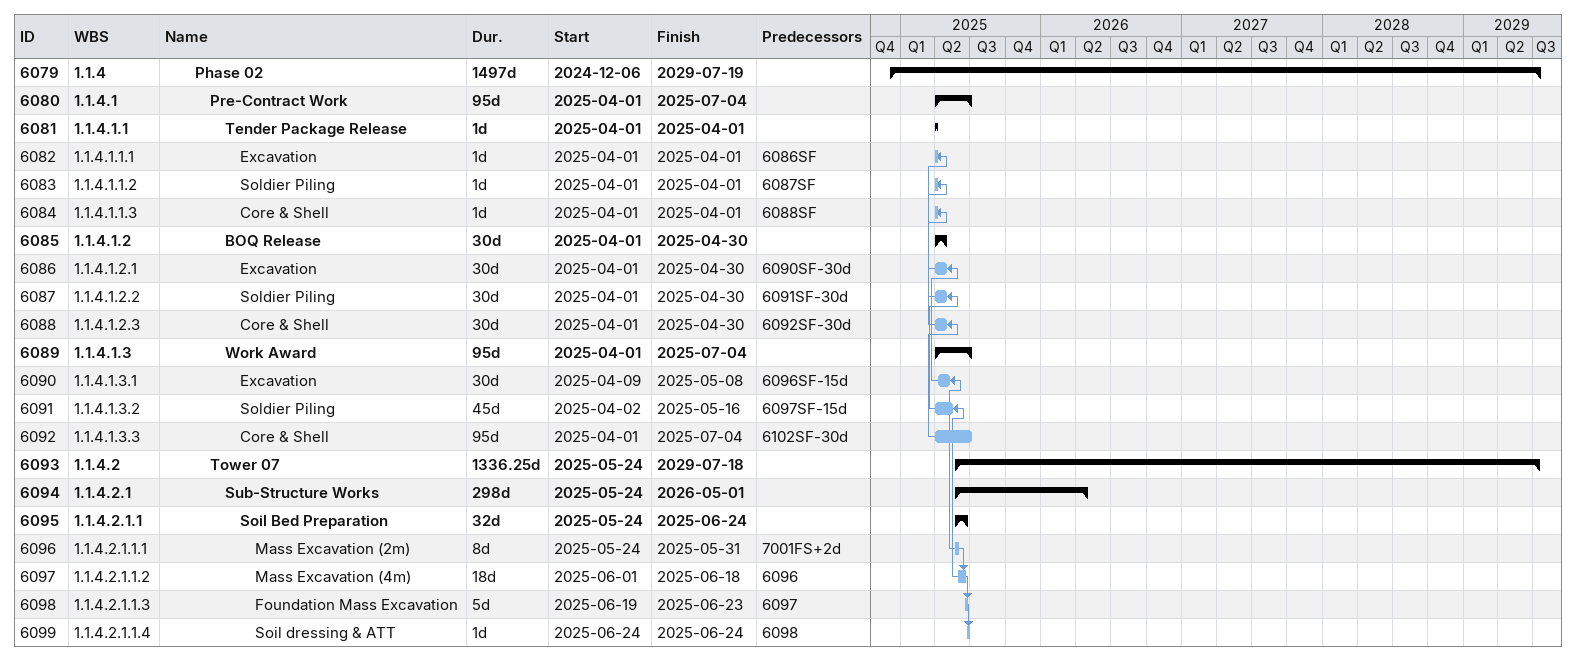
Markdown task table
| ID | WBS | Task | Duration | Start | Finish | Predecessors |
|---|---|---|---|---|---|---|
| 6079 | 1.1.4 | **Phase 02** | 1497d | 2024-12-06 | 2029-07-19 |  |
| 6080 | 1.1.4.1 | **Pre-Contract Work** | 95d | 2025-04-01 | 2025-07-04 |  |
| 6081 | 1.1.4.1.1 | **Tender Package Release** | 1d | 2025-04-01 | 2025-04-01 |  |
| 6082 | 1.1.4.1.1.1 | Excavation | 1d | 2025-04-01 | 2025-04-01 | 6086SF |
| 6083 | 1.1.4.1.1.2 | Soldier Piling | 1d | 2025-04-01 | 2025-04-01 | 6087SF |
| 6084 | 1.1.4.1.1.3 | Core & Shell | 1d | 2025-04-01 | 2025-04-01 | 6088SF |
| 6085 | 1.1.4.1.2 | **BOQ Release** | 30d | 2025-04-01 | 2025-04-30 |  |
| 6086 | 1.1.4.1.2.1 | Excavation | 30d | 2025-04-01 | 2025-04-30 | 6090SF-30d |
| 6087 | 1.1.4.1.2.2 | Soldier Piling | 30d | 2025-04-01 | 2025-04-30 | 6091SF-30d |
| 6088 | 1.1.4.1.2.3 | Core & Shell | 30d | 2025-04-01 | 2025-04-30 | 6092SF-30d |
| 6089 | 1.1.4.1.3 | **Work Award** | 95d | 2025-04-01 | 2025-07-04 |  |
| 6090 | 1.1.4.1.3.1 | Excavation | 30d | 2025-04-09 | 2025-05-08 | 6096SF-15d |
| 6091 | 1.1.4.1.3.2 | Soldier Piling | 45d | 2025-04-02 | 2025-05-16 | 6097SF-15d |
| 6092 | 1.1.4.1.3.3 | Core & Shell | 95d | 2025-04-01 | 2025-07-04 | 6102SF-30d |
| 6093 | 1.1.4.2 | **Tower 07** | 1336.25d | 2025-05-24 | 2029-07-18 |  |
| 6094 | 1.1.4.2.1 | **Sub-Structure Works** | 298d | 2025-05-24 | 2026-05-01 |  |
| 6095 | 1.1.4.2.1.1 | **Soil Bed Preparation** | 32d | 2025-05-24 | 2025-06-24 |  |
| 6096 | 1.1.4.2.1.1.1 | Mass Excavation (2m) | 8d | 2025-05-24 | 2025-05-31 | 7001FS+2d |
| 6097 | 1.1.4.2.1.1.2 | Mass Excavation (4m) | 18d | 2025-06-01 | 2025-06-18 | 6096 |
| 6098 | 1.1.4.2.1.1.3 | Foundation Mass Excavation | 5d | 2025-06-19 | 2025-06-23 | 6097 |
| 6099 | 1.1.4.2.1.1.4 | Soil dressing & ATT | 1d | 2025-06-24 | 2025-06-24 | 6098 |
